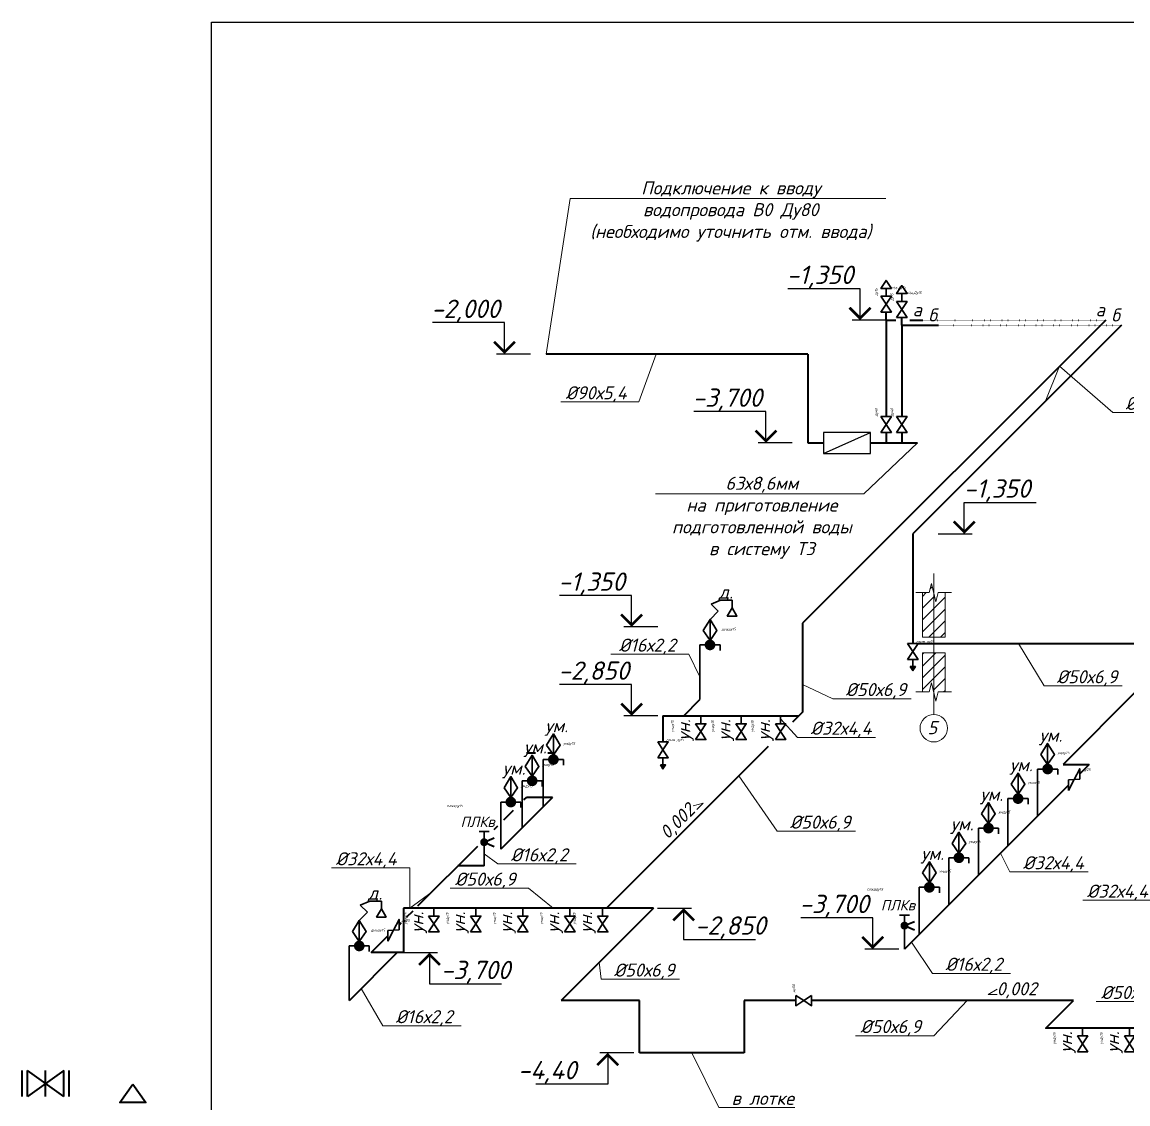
# Model space of a CAD drawing. Header units: millimetres. Extents: x -473555 to 660023, y 5037 to 453528.
# Drawn here: x 19526 to 40676, y 15620 to 36314 of the extents above; entities that cross this region are included whole.
import ezdxf
from ezdxf import colors
from ezdxf.entities.mleader import LeaderData, LeaderLine
from ezdxf.enums import TextEntityAlignment as Align
from ezdxf.math import Vec2, Vec3

# ---------------------------------------------------------------- set-up
doc = ezdxf.new("R2010")
doc.units = ezdxf.units.MM
doc.set_wipeout_variables(frame=1)
doc.linetypes.add('ACAD_ISO07W100', pattern=[3, 0, -3])
doc.layers.add('_ВК-К1', color=30, linetype='Continuous', lineweight=40)
doc.layers.add('ВК_B1', color=5, linetype='Continuous', lineweight=40)
doc.layers.add('_ВК-маска', color=255, linetype='Continuous', transparency=0.9)
doc.layers.add('_ВК-Спецификация', color=3, linetype='Continuous', lineweight=15, plot=False, transparency=0.5)
doc.layers.add('ВК_defpoints', color=7, linetype='Continuous', plot=False)
for name, color, linetype in [('ВК_text', 102, 'Continuous'), ('ВК_В1_текст', 5, 'Continuous'), ('ВК_сантехника', 140, 'Continuous')]:
    doc.layers.add(name, color=color, linetype=linetype)
doc.styles.add('ISOPEUR', font='isocpeui.ttf')

# ---------------------------------------------------------------- blocks, each defined once
blk = doc.blocks.new('_None')
blk = doc.blocks.new('кран')
blk.add_wipeout([(0, 0), (152, 100), (152, -100)]).dxf.layer = '_ВК-маска'
blk.add_wipeout([(0, 0), (152, 100), (152, -100)]).dxf.layer = '_ВК-маска'
blk.add_wipeout([(152, 100), (152, -100), (0, 0)]).dxf.layer = '_ВК-маска'
at = {"linetype": 'ByBlock', "lineweight": 30}
blk.add_lwpolyline([(152, 100), (0, 0), (152, -100), (152, 100)], dxfattribs=at)
at = {"layer": '_ВК-Спецификация', "style": 'ISOPEUR'}
blk.add_attdef('ДУ', text='', height=50, dxfattribs=at).set_placement((235, 165), align=Align.CENTER)
blk.add_wipeout([(0, 0), (-152, 100), (-152, -100)]).dxf.layer = '_ВК-маска'
at = {"linetype": 'ByBlock', "lineweight": 30}
blk.add_lwpolyline([(-152, 100), (0, 0), (-152, -100), (-152, 100)], dxfattribs=at)
blk = doc.blocks.new('*U112')
blk.add_wipeout([(0, 0), (151, 100), (151, -100)]).dxf.layer = '_ВК-маска'
blk.add_wipeout([(0, 0), (151, 100), (151, -100)]).dxf.layer = '_ВК-маска'
blk.add_wipeout([(151, 100), (151, -100), (0, 0)]).dxf.layer = '_ВК-маска'
at = {"linetype": 'ByBlock', "lineweight": 30}
blk.add_lwpolyline([(151, 100), (0, 0), (151, -100), (151, 100)], dxfattribs=at)
at = {"layer": '_ВК-Спецификация', "style": 'ISOPEUR'}
blk.add_attdef('ДУ', text='', height=50, dxfattribs=at).set_placement((235, 165), align=Align.CENTER)
blk.add_wipeout([(0, 0), (-152, 100), (-152, -100)]).dxf.layer = '_ВК-маска'
at = {"linetype": 'ByBlock', "lineweight": 30}
blk.add_lwpolyline([(-152, 100), (0, 0), (-152, -100), (-152, 100)], dxfattribs=at)
blk = doc.blocks.new('*U19')
at = {"lineweight": 15}
h = blk.add_hatch(dxfattribs=at)
h.set_pattern_fill('ANSI31', color=256, scale=50, style=0)
h.set_pattern_definition([(45, (1524.6, -16.17), (-112.253, 112.253), [])])
h.paths.add_polyline_path([(216, 974), (85, 974), (42, 799), (-46, 1149), (-90, 974), (-217, 974), (-217, 123), (216, 123)])
h = blk.add_hatch(dxfattribs=at)
h.set_pattern_fill('ANSI31', color=256, scale=50, style=0)
h.set_pattern_definition([(45, (1524.6, 0), (-112.253, 112.253), [])])
h.paths.add_polyline_path([(216, -176), (-217, -176), (-217, -925), (-90, -925), (-46, -750), (42, -1100), (85, -925), (216, -925)])
at = {"lineweight": 15, "ltscale": 100}
blk.add_line((0, 1340), (0, -1356), dxfattribs=at)
at = {"lineweight": 15}
blk.add_line((0, 158), (0, -158), dxfattribs=at)
at = {"linetype": 'ByBlock', "lineweight": 15}
for points in [[(339, 974), (85, 974), (42, 799), (-46, 1149), (-90, 974), (-343, 974)], [(339, -925), (85, -925), (42, -1100), (-46, -750), (-90, -925), (-343, -925)]]:
    blk.add_lwpolyline(points, dxfattribs=at)
at = {"lineweight": 15}
for points in [[(216, 974), (216, 123), (-217, 123), (-217, 974)], [(-217, -925), (-217, -176), (216, -176), (216, -925)]]:
    blk.add_lwpolyline(points, dxfattribs=at)
at = {"lineweight": 15, "ltscale": 100}
blk.add_circle((0, -1619), 263, dxfattribs=at)
at = {"lineweight": 15, "ltscale": 100, "style": 'ISOPEUR'}
blk.add_attdef('ОСЬ', (-118, -1734), '', height=250, dxfattribs=at)
blk = doc.blocks.new('*U24')
at = {"lineweight": 30}
for p, q in [((97, 653), (-97, 653)), ((0, 450), (0, 653)), ((0, 450), (0, 0))]:
    blk.add_line(p, q, dxfattribs=at)
for q in [(189, 532), (189, 368)]:
    blk.add_line((0, 450), q)
at = {"lineweight": 30, "const_width": 75}
blk.add_lwpolyline([(-27, 477, 1), (27, 423, 1)], format="xyb", close=True, dxfattribs=at)
at = {"style": 'ISOPEUR'}
blk.add_text('ПЛКв', height=200, dxfattribs=at).set_placement((-125, 840), align=Align.MIDDLE_CENTER)
at = {"layer": '_ВК-Спецификация', "style": 'ISOPEUR'}
blk.add_attdef('ДУ', text='', height=50, dxfattribs=at).set_placement((-563, 1121), align=Align.CENTER)
blk = doc.blocks.new('*U27')
at = {"color": 0, "linetype": 'ByBlock', "lineweight": 30}
for p, q in [((193, 1389), (193, 988)), ((0, 0), (0, 900)), ((385, 900), (0, 900)), ((385, 900), (385, 794))]:
    blk.add_line(p, q, dxfattribs=at)
blk.add_lwpolyline([(62, 1175), (193, 1389), (323, 1175), (193, 988)], close=True, dxfattribs=at)
at = {"color": 0, "linetype": 'ByBlock', "lineweight": 30, "const_width": 102}
blk.add_lwpolyline([(142, 900, 1), (244, 900, 1)], format="xyb", close=True, dxfattribs=at)
at = {"color": 0, "lineweight": -2, "style": 'ISOPEUR'}
blk.add_text('ум.', height=250, dxfattribs=at).set_placement((254, 1548), align=Align.MIDDLE_CENTER)
at = {"layer": '_ВК-Спецификация', "style": 'ISOPEUR'}
blk.add_attdef('ДУ', text='', height=50, dxfattribs=at).set_placement((495, 1185), align=Align.CENTER)
blk = doc.blocks.new('*U108')
at = {"layer": '_ВК-К1', "color": 0, "linetype": 'ByBlock', "lineweight": 30}
blk.add_line((0, 0), (0, 151), dxfattribs=at)
blk.add_lwpolyline([(100, 151), (0, 303), (-100, 151), (100, 151)], dxfattribs=at)
at = {"layer": '_ВК-Спецификация', "style": 'ISOPEUR'}
blk.add_text('возд.Ду15', height=50, dxfattribs=at).set_placement((219, 168), align=Align.MIDDLE_CENTER)
blk = doc.blocks.new('*U103')
blk.add_wipeout([(-107, -207), (-107, -7), (0, 0)]).dxf.layer = '_ВК-маска'
blk.add_wipeout([(107, 207), (107, 7), (0, 0)]).dxf.layer = '_ВК-маска'
at = {"linetype": 'ByBlock', "lineweight": 30}
for points in [[(-107, -207), (0, 0), (-107, -7), (-107, -207)], [(107, 7), (0, 0), (107, 207), (107, 7)]]:
    blk.add_lwpolyline(points, dxfattribs=at)
at = {"layer": '_ВК-Спецификация', "style": 'ISOPEUR'}
blk.add_attdef('ДУ', text='', height=50, dxfattribs=at).set_placement((235, 165), align=Align.CENTER)
blk = doc.blocks.new('*U113')
at = {"color": 0, "linetype": 'ByBlock', "lineweight": 30}
for p, q in [((212, 1682), (393, 1757)), ((393, 1757), (615, 1757)), ((615, 1757), (615, 1610)), ((193, 1389), (349, 1545)), ((349, 1545), (212, 1682)), ((193, 1389), (193, 988)), ((0, -146), (0, 900)), ((385, 900), (0, 900)), ((385, 900), (385, 794))]:
    blk.add_line(p, q, dxfattribs=at)
for points in [[(615, 1610), (524, 1452), (707, 1452)], [(62, 1175), (193, 1389), (323, 1175), (193, 988)]]:
    blk.add_lwpolyline(points, close=True, dxfattribs=at)
at = {"color": 0, "linetype": 'ByBlock', "lineweight": 30, "const_width": 102}
blk.add_lwpolyline([(142, 900, 1), (244, 900, 1)], format="xyb", close=True, dxfattribs=at)
at = {"color": 0, "lineweight": -2, "style": 'ISOPEUR'}
blk.add_text('д.', height=250, dxfattribs=at).set_placement((495, 1911), align=Align.MIDDLE_CENTER)
at = {"layer": '_ВК-Спецификация', "style": 'ISOPEUR'}
blk.add_attdef('ДУ', text='', height=50, dxfattribs=at).set_placement((549, 1178), align=Align.CENTER)
blk = doc.blocks.new('*U109')
blk.add_wipeout([(-107, -207), (-107, -7), (0, 0)]).dxf.layer = '_ВК-маска'
blk.add_wipeout([(107, 207), (107, 7), (0, 0)]).dxf.layer = '_ВК-маска'
at = {"linetype": 'ByBlock', "lineweight": 30}
for points in [[(-107, -207), (0, 0), (-107, -7), (-107, -207)], [(107, 7), (0, 0), (107, 207), (107, 7)]]:
    blk.add_lwpolyline(points, dxfattribs=at)
at = {"layer": '_ВК-Спецификация', "style": 'ISOPEUR'}
blk.add_attdef('ДУ', text='', height=50, dxfattribs=at).set_placement((235, 165), align=Align.CENTER)
blk = doc.blocks.new('*U115')
blk.add_wipeout([(0, 0), (100, -152), (-100, -152)]).dxf.layer = '_ВК-маска'
blk.add_wipeout([(0, 0), (100, -152), (-100, -152)]).dxf.layer = '_ВК-маска'
blk.add_wipeout([(100, -152), (-100, -152), (0, 0)]).dxf.layer = '_ВК-маска'
at = {"linetype": 'ByBlock', "lineweight": 30}
blk.add_lwpolyline([(100, -152), (0, 0), (-100, -152), (100, -152)], dxfattribs=at)
blk.add_wipeout([(0, 0), (100, 151), (-100, 151)]).dxf.layer = '_ВК-маска'
blk.add_lwpolyline([(100, 151), (0, 0), (-100, 151), (100, 151)], dxfattribs=at)
at = {"layer": '_ВК-Спецификация', "style": 'ISOPEUR'}
blk.add_attdef('ДУ', text='', height=50, dxfattribs=at).set_placement((235, 165), align=Align.CENTER)
blk = doc.blocks.new('*U116')
at = {"linetype": 'ByBlock', "lineweight": 30}
h = blk.add_hatch(color=256, dxfattribs=at)
h.dxf.hatch_style = 1
h.paths.add_polyline_path([(-50, -289), (0, -365), (50, -289)])
blk.add_lwpolyline([(-50, -289), (50, -289), (0, -365), (-50, -289)], dxfattribs=at)
blk.add_wipeout([(0, 0), (-100, 151), (100, 151)]).dxf.layer = '_ВК-маска'
blk.add_wipeout([(0, 0), (-100, 151), (100, 151)]).dxf.layer = '_ВК-маска'
blk.add_wipeout([(-100, 151), (100, 151), (0, 0)]).dxf.layer = '_ВК-маска'
blk.add_lwpolyline([(-100, 151), (0, 0), (100, 151), (-100, 151)], dxfattribs=at)
at = {"layer": '_ВК-Спецификация', "style": 'ISOPEUR'}
blk.add_attdef('ДУ', text='', height=50, dxfattribs=at).set_placement((235, 165), align=Align.CENTER)
blk.add_wipeout([(0, 0), (-100, -152), (100, -152)]).dxf.layer = '_ВК-маска'
at = {"linetype": 'ByBlock', "lineweight": 30}
blk.add_line((0, -152), (0, -346), dxfattribs=at)
blk.add_lwpolyline([(-100, -152), (0, 0), (100, -152), (-100, -152)], dxfattribs=at)
blk = doc.blocks.new('*U118')
at = {"lineweight": 15}
blk.add_lwpolyline([(-1.94, -0.53), (0, 0), (-1.24, -1.24)], dxfattribs=at)
at = {"lineweight": 15, "style": 'ISOPEUR'}
blk.add_attdef('УКЛОН', text='', height=2.5, rotation=45, dxfattribs=at).set_placement((-4.99, -3.47), align=Align.MIDDLE_CENTER)
blk = doc.blocks.new('*U42')
at = {"color": 0, "linetype": 'ByBlock', "lineweight": 30}
for p, q in [((-150, 250), (0, 250)), ((0, 250), (0, 0))]:
    blk.add_line(p, q, dxfattribs=at)
for points in [[(-453, 350), (-301, 250), (-453, 150), (-453, 350)], [(-150, 350), (-301, 250), (-150, 150), (-150, 350)]]:
    blk.add_lwpolyline(points, dxfattribs=at)
at = {"style": 'ISOPEUR'}
blk.add_text('ун.', height=250, dxfattribs=at).set_placement((-271, 576), align=Align.MIDDLE_CENTER)
at = {"layer": '_ВК-Спецификация', "style": 'ISOPEUR'}
blk.add_attdef('ДУ', text='', height=50, dxfattribs=at).set_placement((-196, 767), align=Align.CENTER)
blk = doc.blocks.new('*U123')
at = {"lineweight": 15}
blk.add_lwpolyline([(1.75, 1), (0, 0), (1.75, 0)], dxfattribs=at)
at = {"lineweight": 15, "style": 'ISOPEUR'}
blk.add_attdef('УКЛОН', text='', height=2.5, dxfattribs=at).set_placement((5.48, 1.08), align=Align.MIDDLE_CENTER)

msp = doc.modelspace()

# ---------------------------------------------------------------- linework, layer by layer
at = {"layer": 'ВК_B1'}
for p, q in [((36052.2, 30615), (36052.2, 28768)), ((36052.2, 30615), (36237.2, 30615)), ((36352.2, 30515), (36352.2, 28768)), ((36352.2, 30515), (37052.2, 30515)), ((36502.6, 30615), (36752.2, 30615)), ((40552.2, 30515), (36563.2, 26525.9)), ((34552.2, 29965), (29552.2, 29965)), ((34552.2, 29965), (34552.2, 28265)), ((36052.2, 28465), (36052.2, 28265)), ((36352.2, 28465), (36352.2, 28265)), ((34552.2, 28265), (34852.2, 28265)), ((35752.2, 28265), (36652.2, 28265)), ((36563.2, 26525.9), (36563.2, 24425.9)), ((34454, 24816.7), (34454, 23113.7)), ((36563.2, 24425.9), (46563.2, 24425.9)), ((32180.2, 23043), (32490.4, 23353.1)), ((34454, 23113.7), (34261.9, 22921.6)), ((31783.3, 23043), (34383.3, 23043)), ((33796.7, 22456.4), (30704.3, 19364)), ((29171.1, 22333.9), (29346.5, 22333.9)), ((29581.9, 22333.9), (29671.1, 22333.9)), ((39935.7, 22113.3), (39754.4, 21932)), ((39540.2, 21717.7), (36402.6, 18580.2)), ((29671.1, 21483.9), (28681.2, 20493.9)), ((29125.2, 21437.9), (29171.1, 21483.9)), ((29671.1, 21483.9), (29171.1, 21483.9)), ((28740.1, 21052.8), (28924.7, 21237.5)), ((28556.6, 20869.4), (28623.7, 20936.5)), ((27096.4, 19409.1), (28239.4, 20552.2)), ((28363, 20175.7), (27863, 20175.7)), ((31601.3, 19364), (26819.1, 19364)), ((26877.2, 19190), (27003.7, 19316.5)), ((31601.3, 19364), (29833.5, 17596.3)), ((26735.5, 19048.2), (26776.8, 19089.5)), ((26201.3, 18514), (26521.2, 18834)), ((26701.3, 18514), (25782, 17594.8)), ((26819.1, 18514), (26201.3, 18514)), ((31333.5, 17596.3), (29833.5, 17596.3)), ((31333.5, 16596.3), (31333.5, 17596.3)), ((33333.5, 17596.3), (33333.5, 16596.3)), ((39633.5, 17596.3), (34626.2, 17596.3)), ((33333.5, 16596.3), (31333.5, 16596.3))]:
    msp.add_line(p, q, dxfattribs=at)
at = {"layer": 'ВК_B1', "linetype": 'ACAD_ISO07W100'}
for p, q in [((36752.2, 30615), (40252.2, 30615)), ((37052.2, 30515), (40552.2, 30515))]:
    msp.add_line(p, q, dxfattribs=at)
at = {"layer": 'ВК_B1', "ltscale": 10}
for p, q in [((19526.2, 15759.8), (19526.2, 16259.8)), ((19626.2, 15759.8), (19626.2, 16259.8)), ((20326.2, 16259.8), (19626.2, 15759.8)), ((20326.2, 15759.8), (19626.2, 16259.8)), ((19976.2, 15759.8), (19976.2, 16259.8)), ((20326.2, 15759.8), (20326.2, 16259.8)), ((20426.2, 15759.8), (20426.2, 16259.8))]:
    msp.add_line(p, q, dxfattribs=at)
at = {"layer": 'ВК_B1'}
msp.add_lwpolyline([(43171.1, 17072), (39109.2, 17072), (39633.5, 17596.3)], dxfattribs=at)
at = {"layer": 'ВК_B1', "ltscale": 100}
msp.add_lwpolyline([(21644.7, 15996.7), (21894.7, 15646.7), (21394.7, 15646.7), (21644.7, 15996.7)], dxfattribs=at)
at = {"layer": 'ВК_В1_текст', "linetype": 'Continuous'}
for p, q in [((35552.2, 31215), (34174.7, 31215)), ((35552.2, 30615), (35552.2, 31215)), ((28752.2, 30565), (27374.7, 30565)), ((28752.2, 29965), (28752.2, 30565)), ((36052.2, 30615), (35402.2, 30615)), ((29252.2, 29965), (28602.2, 29965)), ((33752.2, 28865), (32374.7, 28865)), ((33752.2, 28265), (33752.2, 28865)), ((34252.2, 28265), (33602.2, 28265)), ((37546.4, 26525.9), (37546.4, 27125.9)), ((37546.4, 27125.9), (38923.9, 27125.9)), ((37046.4, 26525.9), (37696.4, 26525.9)), ((31183.3, 25346), (29805.8, 25346)), ((31183.3, 24746), (31183.3, 25346)), ((31683.3, 24746), (31033.3, 24746)), ((31183.3, 23643), (29805.8, 23643)), ((31183.3, 23043), (31183.3, 23643)), ((31683.3, 23043), (31033.3, 23043)), ((31678.6, 19364), (32328.6, 19364)), ((32178.6, 19364), (32178.6, 18764)), ((35796.2, 19180.2), (34418.7, 19180.2)), ((35796.2, 18580.2), (35796.2, 19180.2)), ((32178.6, 18764), (33556.1, 18764)), ((26819.1, 18514), (27469.1, 18514)), ((27319.1, 18514), (27319.1, 17914)), ((36296.2, 18580.2), (35646.2, 18580.2)), ((27319.1, 17914), (28696.6, 17914)), ((31227.3, 16596.3), (30577.3, 16596.3)), ((30727.3, 16596.3), (30727.3, 15996.3)), ((30727.3, 15996.3), (29349.8, 15996.3))]:
    msp.add_line(p, q, dxfattribs=at)
for points in [[(35752.2, 30850.4, 50, 50, 0), (35552.2, 30650.4, 50, 50, 0), (35352.2, 30850.4, 50, 50, 0)], [(28952.2, 30200.4, 50, 50, 0), (28752.2, 30000.4, 50, 50, 0), (28552.2, 30200.4, 50, 50, 0)], [(33952.2, 28500.4, 50, 50, 0), (33752.2, 28300.4, 50, 50, 0), (33552.2, 28500.4, 50, 50, 0)], [(37346.4, 26761.3, 50, 50, 0), (37546.4, 26561.3, 50, 50, 0), (37746.4, 26761.3, 50, 50, 0)], [(31383.3, 24981.4, 50, 50, 0), (31183.3, 24781.4, 50, 50, 0), (30983.3, 24981.4, 50, 50, 0)], [(31383.3, 23278.3, 50, 50, 0), (31183.3, 23078.3, 50, 50, 0), (30983.3, 23278.3, 50, 50, 0)], [(31978.6, 19128.7, 50, 50, 0), (32178.6, 19328.7, 50, 50, 0), (32378.6, 19128.7, 50, 50, 0)], [(35996.2, 18815.6, 50, 50, 0), (35796.2, 18615.6, 50, 50, 0), (35596.2, 18815.6, 50, 50, 0)], [(27119.1, 18278.7, 50, 50, 0), (27319.1, 18478.7, 50, 50, 0), (27519.1, 18278.7, 50, 50, 0)], [(30927.3, 16360.9, 50, 50, 0), (30727.3, 16560.9, 50, 50, 0), (30527.3, 16360.9, 50, 50, 0)]]:
    msp.add_lwpolyline(points, format="xyseb", dxfattribs=at)
at = {"layer": 'ВК_сантехника'}
msp.add_line((34852.2, 28065), (35752.2, 28465), dxfattribs=at)
msp.add_lwpolyline([(34852.2, 28465), (34852.2, 28065), (35752.2, 28065), (35752.2, 28465)], close=True, dxfattribs=at)

# ---------------------------------------------------------------- block references
msp.add_blockref('*U19', (36963.2, 24425.9)).add_auto_attribs({'ОСЬ': '5'})
at = {"layer": 'ВК_B1'}
for p in [(36052.2, 31069.5), (36352.2, 30969.5)]:
    msp.add_blockref('*U108', p, dxfattribs=at)
for name, p, values in [('*U113', (32490.4, 23499.6), {'ДУ': 'душду15'}), ('*U27', (29494.4, 21307.1), {'ДУ': 'умду15'}), ('*U27', (38948.2, 21125.8), {'ДУ': 'умду15'}), ('*U27', (29087.8, 20900.5), {'ДУ': 'умду15'}), ('*U27', (28681.2, 20493.9), {'ДУ': 'умду15'}), ('*U27', (38382.5, 20560.1), {'ДУ': 'умду15'}), ('*U27', (37816.8, 19994.4), {'ДУ': 'умду15'}), ('*U24', (28363, 20175.7), {'ДУ': 'плквду15'}), ('*U27', (37251.2, 19428.8), {'ДУ': 'умду15'}), ('*U27', (36685.5, 18863.1), {'ДУ': 'умду15'}), ('*U24', (36402.6, 18580.2), {'ДУ': 'плквду15'})]:
    msp.add_blockref(name, p, dxfattribs=at).add_auto_attribs(values)
at = {"layer": 'ВК_B1', "rotation": 90}
for p in [(33526.1, 23043), (34283.3, 23043), (28451.3, 19364), (29351.3, 19364), (30251.3, 19364), (30880.2, 19364), (40059.2, 17072), (40959.2, 17072)]:
    msp.add_blockref('*U42', p, dxfattribs=at).add_auto_attribs({'ДУ': 'унду15'})
at = {"layer": 'ВК_text', "xscale": 100, "yscale": 100, "zscale": 100}
for name, p in [('*U118', (32555.2, 21374.6)), ('*U123', (38003.2, 17714.4))]:
    msp.add_blockref(name, p, dxfattribs=at).add_auto_attribs({'УКЛОН': '0,002'})

# ---------------------------------------------------------------- texts
at = {"layer": 'ВК_text', "linetype": 'Continuous', "style": 'ISOPEUR'}
for s, p in [('а', (36559.2, 30686.6)), ('б', (36859.2, 30586.6)), ('а', (40059.2, 30686.6)), ('б', (40359.2, 30586.6))]:
    msp.add_text(s, height=250, dxfattribs=at).set_placement(p)
at = {"layer": 'ВК_В1_текст', "linetype": 'Continuous', "style": 'ISOPEUR'}
for s, p in [('-1,350', (34149.7, 31305)), ('-2,000', (27349.7, 30655)), ('-3,700', (32349.7, 28955)), ('-1,350', (37537, 27215.9)), ('-1,350', (29780.8, 25436)), ('-2,850', (29780.8, 23733)), ('-3,700', (34393.7, 19270.2)), ('-2,850', (32395.5, 18857.3)), ('-3,700', (27536, 18007.3)), ('-4,40', (29007.2, 16090.9))]:
    msp.add_text(s, height=350, dxfattribs=at).set_placement(p)

# ---------------------------------------------------------------- leaders
at = {"layer": 'ВК_text', "linetype": 'Continuous'}
ml = msp.add_multileader_mtext('Standard', dxfattribs=at)
ml.set_content('в лотке', color=256, style='ISOPEUR')
ml.set_leader_properties(lineweight=15)
ml.set_arrow_properties(name='NONE')
ml.build(insert=Vec2(0, 0))
ml.multileader.update_dxf_attribs({"text_left_attachment_type": 6, "text_right_attachment_type": 6, "dogleg_length": 0.1, "arrow_head_size": 400, "scale": 100})
ctx = ml.context
ctx.base_point, ctx.scale, ctx.char_height, ctx.arrow_head_size, ctx.landing_gap_size, ctx.plane_origin = Vec3(32863, 15551.9), 100, 250, 400, 200, Vec3(26330.1, 11533.4)
ctx.left_attachment, ctx.right_attachment, ctx.text_align_type = 6, 6, 1
notes = []
notes.append((ctx, [(1, (1, 1, 0), (32853, 15551.9), (1, 0), 10, [(0, [(32333.5, 16596.3)], 0, [])])]))
ctx.mtext.insert, ctx.mtext.alignment, ctx.mtext.flow_direction = Vec3(33692.5, 15851.9), 2, 5
at = {"layer": 'ВК_В1_текст', "color": 1, "linetype": 'Continuous'}
ml = msp.add_multileader_mtext('Standard', dxfattribs=at)
ml.set_content('Подключение к вводу\\Pводопровода В0 Ду80\\P(необходимо уточнить отм. ввода)', color=1, style='ISOPEUR')
ml.set_leader_properties(lineweight=15)
ml.set_arrow_properties(name='NONE')
ml.build(insert=Vec2(0, 0))
ml.multileader.update_dxf_attribs({"text_left_attachment_type": 6, "text_right_attachment_type": 6, "dogleg_length": 0.1, "arrow_head_size": 400, "scale": 100})
ctx = ml.context
ctx.base_point, ctx.scale, ctx.char_height, ctx.arrow_head_size, ctx.landing_gap_size, ctx.plane_origin = Vec3(30015.4, 32942.7), 100, 250, 400, 200, Vec3(23371.6, 23422.9)
ctx.left_attachment, ctx.right_attachment, ctx.text_align_type = 6, 6, 1
notes.append((ctx, [(1, (1, 1, 0), (30005.4, 32942.7), (1, 0), 10, [(0, [(29552.2, 29965)], 0, [])])]))
ctx.mtext.insert, ctx.mtext.alignment, ctx.mtext.flow_direction = Vec3(33080.6, 33267.7), 2, 5
at = {"layer": 'ВК_В1_текст', "linetype": 'Continuous'}
ml = msp.add_multileader_mtext('Standard', dxfattribs=at)
ml.set_content('%%C90х5,4', color=256, style='ISOPEUR')
ml.set_leader_properties(lineweight=15)
ml.set_arrow_properties(name='NONE')
ml.build(insert=Vec2(0, 0))
ml.multileader.update_dxf_attribs({"text_left_attachment_type": 6, "text_right_attachment_type": 6, "dogleg_length": 0.1, "arrow_head_size": 400, "scale": 100})
ctx = ml.context
ctx.base_point, ctx.scale, ctx.char_height, ctx.arrow_head_size, ctx.landing_gap_size, ctx.plane_origin = Vec3(29697.5, 29047.8), 100, 250, 400, 200, Vec3(22572.7, 19957.9)
ctx.left_attachment, ctx.right_attachment, ctx.text_align_type = 6, 6, 1
notes.append((ctx, [(0, (1, 1, 0), (31325.1, 29047.8), (-1, 0), 10, [(0, [(31653.9, 29965)], 0, [])])]))
ctx.mtext.insert, ctx.mtext.alignment, ctx.mtext.flow_direction = Vec3(30506.3, 29347.8), 2, 5
ml = msp.add_multileader_mtext('Standard', dxfattribs=at)
ml.set_content('%%C50х6,9', color=256, style='ISOPEUR')
ml.set_leader_properties(lineweight=15)
ml.set_arrow_properties(name='NONE')
ml.build(insert=Vec2(0, 0))
ml.multileader.update_dxf_attribs({"text_left_attachment_type": 6, "text_right_attachment_type": 6, "dogleg_length": 0.1, "arrow_head_size": 400, "scale": 100})
ctx = ml.context
ctx.base_point, ctx.scale, ctx.char_height, ctx.arrow_head_size, ctx.landing_gap_size, ctx.plane_origin = Vec3(40396.3, 28846.2), 100, 250, 400, 200, Vec3(33280.8, 19756.4)
ctx.left_attachment, ctx.right_attachment, ctx.text_align_type = 6, 6, 1
notes.append((ctx, [(1, (1, 1, 0), (40386.3, 28846.2), (1, 0), 10, [(1, [(39090.7, 29053.4), (39366.7, 29729.5)], 0, [])])]))
ctx.mtext.insert, ctx.mtext.alignment, ctx.mtext.flow_direction = Vec3(41209.7, 29146.2), 2, 5
at = {"layer": 'ВК_В1_текст', "color": 1, "linetype": 'Continuous'}
ml = msp.add_multileader_mtext('Standard', dxfattribs=at)
ml.set_content('63х8,6мм\\Pна приготовление\\Pподготовленной воды\\Pв систему Т3', color=1, style='ISOPEUR')
ml.set_leader_properties(lineweight=15)
ml.set_arrow_properties(name='NONE')
ml.build(insert=Vec2(0, 0))
ml.multileader.update_dxf_attribs({"text_left_attachment_type": 6, "text_right_attachment_type": 6, "dogleg_length": 0.1, "arrow_head_size": 400, "scale": 100})
ctx = ml.context
ctx.base_point, ctx.scale, ctx.char_height, ctx.arrow_head_size, ctx.landing_gap_size, ctx.plane_origin = Vec3(31733.8, 27292.3), 100, 250, 400, 200, Vec3(23703.9, 18650.6)
ctx.left_attachment, ctx.right_attachment, ctx.text_align_type = 6, 6, 1
notes.append((ctx, [(0, (1, 1, 0), (35626.2, 27292.3), (-1, 0), 10, [(0, [(36652.2, 28265)], 0, [])])]))
ctx.mtext.insert, ctx.mtext.alignment, ctx.mtext.flow_direction = Vec3(33675, 27617.3), 2, 5
at = {"layer": 'ВК_В1_текст', "linetype": 'Continuous'}
ml = msp.add_multileader_mtext('Standard', dxfattribs=at)
ml.set_content('%%C16х2,2', color=256, style='ISOPEUR')
ml.set_leader_properties(lineweight=15)
ml.set_arrow_properties(name='NONE')
ml.build(insert=Vec2(0, 0))
ml.multileader.update_dxf_attribs({"text_left_attachment_type": 6, "text_right_attachment_type": 6, "dogleg_length": 0.1, "arrow_head_size": 400, "scale": 100})
ctx = ml.context
ctx.base_point, ctx.scale, ctx.char_height, ctx.arrow_head_size, ctx.landing_gap_size, ctx.plane_origin = Vec3(30701.7, 24220.7), 100, 250, 400, 200, Vec3(23585.7, 14900.6)
ctx.left_attachment, ctx.right_attachment, ctx.text_align_type = 6, 6, 1
notes.append((ctx, [(0, (1, 1, 0), (32281.2, 24220.7), (-1, 0), 10, [(0, [(32490.4, 23789.3)], 0, [])])]))
ctx.mtext.insert, ctx.mtext.alignment, ctx.mtext.flow_direction = Vec3(31486.4, 24520.7), 2, 5
ml = msp.add_multileader_mtext('Standard', dxfattribs=at)
ml.set_content('%%C50х6,9', color=256, style='ISOPEUR')
ml.set_leader_properties(lineweight=15)
ml.set_arrow_properties(name='NONE')
ml.build(insert=Vec2(0, 0))
ml.multileader.update_dxf_attribs({"text_left_attachment_type": 6, "text_right_attachment_type": 6, "dogleg_length": 0.1, "arrow_head_size": 400, "scale": 100})
ctx = ml.context
ctx.base_point, ctx.scale, ctx.char_height, ctx.arrow_head_size, ctx.landing_gap_size, ctx.plane_origin = Vec3(39082, 23615.7), 100, 250, 400, 200, Vec3(31966.6, 14525.9)
ctx.left_attachment, ctx.right_attachment, ctx.text_align_type = 6, 6, 1
notes.append((ctx, [(1, (1, 1, 0), (39072, 23615.7), (1, 0), 10, [(0, [(38585.8, 24425.9)], 0, [])])]))
ctx.mtext.insert, ctx.mtext.alignment, ctx.mtext.flow_direction = Vec3(39895.5, 23915.7), 2, 5
ml = msp.add_multileader_mtext('Standard', dxfattribs=at)
ml.set_content('%%C50х6,9', color=256, style='ISOPEUR')
ml.set_leader_properties(lineweight=15)
ml.set_arrow_properties(name='NONE')
ml.build(insert=Vec2(0, 0))
ml.multileader.update_dxf_attribs({"text_left_attachment_type": 6, "text_right_attachment_type": 6, "dogleg_length": 0.1, "arrow_head_size": 400, "scale": 100})
ctx = ml.context
ctx.base_point, ctx.scale, ctx.char_height, ctx.arrow_head_size, ctx.landing_gap_size, ctx.plane_origin = Vec3(35044.3, 23370.9), 100, 250, 400, 200, Vec3(26051.9, 12379.5)
ctx.left_attachment, ctx.right_attachment, ctx.text_align_type = 6, 6, 1
notes.append((ctx, [(1, (1, 1, 0), (35034.3, 23370.9), (1, 0), 10, [(0, [(34454, 23644.9)], 0, [])])]))
ctx.mtext.insert, ctx.mtext.alignment, ctx.mtext.flow_direction = Vec3(35857.8, 23670.9), 2, 5
ml = msp.add_multileader_mtext('Standard', dxfattribs=at)
ml.set_content('%%C32х4,4', color=256, style='ISOPEUR')
ml.set_leader_properties(lineweight=15)
ml.set_arrow_properties(name='NONE')
ml.build(insert=Vec2(0, 0))
ml.multileader.update_dxf_attribs({"text_left_attachment_type": 6, "text_right_attachment_type": 6, "dogleg_length": 0.1, "arrow_head_size": 400, "scale": 100})
ctx = ml.context
ctx.base_point, ctx.scale, ctx.char_height, ctx.arrow_head_size, ctx.landing_gap_size, ctx.plane_origin = Vec3(34363.6, 22632), 100, 250, 400, 200, Vec3(26547.4, 15583)
ctx.left_attachment, ctx.right_attachment, ctx.text_align_type = 6, 6, 1
notes.append((ctx, [(1, (1, 1, 0), (34353.6, 22632), (1, 0), 10, [(0, [(34033.3, 22988.6)], 0, [])])]))
ctx.mtext.insert, ctx.mtext.alignment, ctx.mtext.flow_direction = Vec3(35189.7, 22932), 2, 5
ml = msp.add_multileader_mtext('Standard', dxfattribs=at)
ml.set_content('%%C50х6,9', color=256, style='ISOPEUR')
ml.set_leader_properties(lineweight=15)
ml.set_arrow_properties(name='NONE')
ml.build(insert=Vec2(0, 0))
ml.multileader.update_dxf_attribs({"text_left_attachment_type": 6, "text_right_attachment_type": 6, "dogleg_length": 0.1, "arrow_head_size": 400, "scale": 100})
ctx = ml.context
ctx.base_point, ctx.scale, ctx.char_height, ctx.arrow_head_size, ctx.landing_gap_size, ctx.plane_origin = Vec3(33979, 20835.3), 100, 250, 400, 200, Vec3(26863.5, 11745.5)
ctx.left_attachment, ctx.right_attachment, ctx.text_align_type = 6, 6, 1
notes.append((ctx, [(1, (1, 1, 0), (33969, 20835.3), (1, 0), 10, [(0, [(33234.3, 21894)], 0, [])])]))
ctx.mtext.insert, ctx.mtext.alignment, ctx.mtext.flow_direction = Vec3(34792.4, 21135.3), 2, 5
ml = msp.add_multileader_mtext('Standard', dxfattribs=at)
ml.set_content('%%C32х4,4', color=256, style='ISOPEUR')
ml.set_leader_properties(lineweight=15)
ml.set_arrow_properties(name='NONE')
ml.build(insert=Vec2(0, 0))
ml.multileader.update_dxf_attribs({"text_left_attachment_type": 6, "text_right_attachment_type": 6, "dogleg_length": 0.1, "arrow_head_size": 400, "scale": 100})
ctx = ml.context
ctx.base_point, ctx.scale, ctx.char_height, ctx.arrow_head_size, ctx.landing_gap_size, ctx.plane_origin = Vec3(25281.1, 20133.8), 100, 250, 400, 200, Vec3(17912.5, 11684.6)
ctx.left_attachment, ctx.right_attachment, ctx.text_align_type = 6, 6, 1
notes.append((ctx, [(0, (1, 1, 0), (26943.4, 20133.8), (-1, 0), 10, [(1, [(27367.2, 19680), (26943.4, 19364)], 0, [])])]))
ctx.mtext.insert, ctx.mtext.alignment, ctx.mtext.flow_direction = Vec3(26107.3, 20433.8), 2, 5
ml = msp.add_multileader_mtext('Standard', dxfattribs=at)
ml.set_content('%%C16х2,2', color=256, style='ISOPEUR')
ml.set_leader_properties(lineweight=15)
ml.set_arrow_properties(name='NONE')
ml.build(insert=Vec2(0, 0))
ml.multileader.update_dxf_attribs({"text_left_attachment_type": 6, "text_right_attachment_type": 6, "dogleg_length": 0.1, "arrow_head_size": 400, "scale": 100})
ctx = ml.context
ctx.base_point, ctx.scale, ctx.char_height, ctx.arrow_head_size, ctx.landing_gap_size, ctx.plane_origin = Vec3(28632.9, 20210), 100, 250, 400, 200, Vec3(19375.2, 10254.5)
ctx.left_attachment, ctx.right_attachment, ctx.text_align_type = 6, 6, 1
notes.append((ctx, [(1, (1, 1, 0), (28622.9, 20210), (1, 0), 10, [(0, [(28363, 20400.7)], 0, [])])]))
ctx.mtext.insert, ctx.mtext.alignment, ctx.mtext.flow_direction = Vec3(29417.6, 20510), 2, 5
ml = msp.add_multileader_mtext('Standard', dxfattribs=at)
ml.set_content('%%C32х4,4', color=256, style='ISOPEUR')
ml.set_leader_properties(lineweight=15)
ml.set_arrow_properties(name='NONE')
ml.build(insert=Vec2(0, 0))
ml.multileader.update_dxf_attribs({"text_left_attachment_type": 6, "text_right_attachment_type": 6, "dogleg_length": 0.1, "arrow_head_size": 400, "scale": 100})
ctx = ml.context
ctx.base_point, ctx.scale, ctx.char_height, ctx.arrow_head_size, ctx.landing_gap_size, ctx.plane_origin = Vec3(38426.3, 20058.2), 100, 250, 400, 200, Vec3(29502.8, 7835.5)
ctx.left_attachment, ctx.right_attachment, ctx.text_align_type = 6, 6, 1
notes.append((ctx, [(1, (1, 1, 0), (38416.3, 20058.2), (1, 0), 10, [(0, [(38239, 20417.2)], 0, [])])]))
ctx.mtext.insert, ctx.mtext.alignment, ctx.mtext.flow_direction = Vec3(39252.4, 20358.2), 2, 5
ml = msp.add_multileader_mtext('Standard', dxfattribs=at)
ml.set_content('%%C50х6,9', color=256, style='ISOPEUR')
ml.set_leader_properties(lineweight=15)
ml.set_arrow_properties(name='NONE')
ml.build(insert=Vec2(0, 0))
ml.multileader.update_dxf_attribs({"text_left_attachment_type": 6, "text_right_attachment_type": 6, "dogleg_length": 0.1, "arrow_head_size": 400, "scale": 100})
ctx = ml.context
ctx.base_point, ctx.scale, ctx.char_height, ctx.arrow_head_size, ctx.landing_gap_size, ctx.plane_origin = Vec3(27573, 19745), 100, 250, 400, 200, Vec3(20179, 10249.7)
ctx.left_attachment, ctx.right_attachment, ctx.text_align_type = 6, 6, 1
notes.append((ctx, [(0, (1, 1, 0), (29209.9, 19745), (-1, 0), 10, [(0, [(29686.4, 19364)], 0, [])])]))
ctx.mtext.insert, ctx.mtext.alignment, ctx.mtext.flow_direction = Vec3(28386.5, 20045), 2, 5
ml = msp.add_multileader_mtext('Standard', dxfattribs=at)
ml.set_content('%%C32х4,4', color=256, style='ISOPEUR')
ml.set_leader_properties(lineweight=15)
ml.set_arrow_properties(name='NONE')
ml.build(insert=Vec2(0, 0))
ml.multileader.update_dxf_attribs({"text_left_attachment_type": 6, "text_right_attachment_type": 6, "dogleg_length": 0.1, "arrow_head_size": 400, "scale": 100})
ctx = ml.context
ctx.base_point, ctx.scale, ctx.char_height, ctx.arrow_head_size, ctx.landing_gap_size, ctx.plane_origin = Vec3(39649.9, 19514.7), 100, 250, 400, 200, Vec3(31848.8, 11284.8)
ctx.left_attachment, ctx.right_attachment, ctx.text_align_type = 6, 6, 1
notes.append((ctx, [(0, (1, 1, 0), (41312.2, 19514.7), (-1, 0), 10, [(0, [(41477.9, 19380.5)], 0, [])])]))
ctx.mtext.insert, ctx.mtext.alignment, ctx.mtext.flow_direction = Vec3(40476.1, 19814.7), 2, 5
ml = msp.add_multileader_mtext('Standard', dxfattribs=at)
ml.set_content('%%C16х2,2', color=256, style='ISOPEUR')
ml.set_leader_properties(lineweight=15)
ml.set_arrow_properties(name='NONE')
ml.build(insert=Vec2(0, 0))
ml.multileader.update_dxf_attribs({"text_left_attachment_type": 6, "text_right_attachment_type": 6, "dogleg_length": 0.1, "arrow_head_size": 400, "scale": 100})
ctx = ml.context
ctx.base_point, ctx.scale, ctx.char_height, ctx.arrow_head_size, ctx.landing_gap_size, ctx.plane_origin = Vec3(36945.8, 18116.1), 100, 250, 400, 200, Vec3(27250, 6514)
ctx.left_attachment, ctx.right_attachment, ctx.text_align_type = 6, 6, 1
notes.append((ctx, [(1, (1, 1, 0), (36935.8, 18116.1), (1, 0), 10, [(0, [(36534, 18711.6)], 0, [])])]))
ctx.mtext.insert, ctx.mtext.alignment, ctx.mtext.flow_direction = Vec3(37730.6, 18416.1), 2, 5
ml = msp.add_multileader_mtext('Standard', dxfattribs=at)
ml.set_content('%%C50х6,9', color=256, style='ISOPEUR')
ml.set_leader_properties(lineweight=15)
ml.set_arrow_properties(name='NONE')
ml.build(insert=Vec2(0, 0))
ml.multileader.update_dxf_attribs({"text_left_attachment_type": 6, "text_right_attachment_type": 6, "dogleg_length": 0.1, "arrow_head_size": 400, "scale": 100})
ctx = ml.context
ctx.base_point, ctx.scale, ctx.char_height, ctx.arrow_head_size, ctx.landing_gap_size, ctx.plane_origin = Vec3(30612.5, 18005.3), 100, 250, 400, 200, Vec3(21040.8, 8872.9)
ctx.left_attachment, ctx.right_attachment, ctx.text_align_type = 6, 6, 1
notes.append((ctx, [(1, (1, 1, 0), (30602.5, 18005.3), (1, 0), 10, [(0, [(30565.4, 18328.2)], 0, [])])]))
ctx.mtext.insert, ctx.mtext.alignment, ctx.mtext.flow_direction = Vec3(31425.9, 18305.3), 2, 5
ml = msp.add_multileader_mtext('Standard', dxfattribs=at)
ml.set_content('%%C16х2,2', color=256, style='ISOPEUR')
ml.set_leader_properties(lineweight=15)
ml.set_arrow_properties(name='NONE')
ml.build(insert=Vec2(0, 0))
ml.multileader.update_dxf_attribs({"text_left_attachment_type": 6, "text_right_attachment_type": 6, "dogleg_length": 0.1, "arrow_head_size": 400, "scale": 100})
ctx = ml.context
ctx.base_point, ctx.scale, ctx.char_height, ctx.arrow_head_size, ctx.landing_gap_size, ctx.plane_origin = Vec3(26433, 17113.4), 100, 250, 400, 200, Vec3(17025.3, 7679.6)
ctx.left_attachment, ctx.right_attachment, ctx.text_align_type = 6, 6, 1
notes.append((ctx, [(1, (1, 1, 0), (26423, 17113.4), (1, 0), 10, [(0, [(26013.1, 17825.8)], 0, [])])]))
ctx.mtext.insert, ctx.mtext.alignment, ctx.mtext.flow_direction = Vec3(27217.7, 17413.4), 2, 5
ml = msp.add_multileader_mtext('Standard', dxfattribs=at)
ml.set_content('%%C50х6,9', color=256, style='ISOPEUR')
ml.set_leader_properties(lineweight=15)
ml.set_arrow_properties(name='NONE')
ml.build(insert=Vec2(0, 0))
ml.multileader.update_dxf_attribs({"text_left_attachment_type": 6, "text_right_attachment_type": 6, "dogleg_length": 0.1, "arrow_head_size": 400, "scale": 100})
ctx = ml.context
ctx.base_point, ctx.scale, ctx.char_height, ctx.arrow_head_size, ctx.landing_gap_size, ctx.plane_origin = Vec3(39928.9, 17576.4), 100, 250, 400, 200, Vec3(32813.4, 7185.1)
ctx.left_attachment, ctx.right_attachment, ctx.text_align_type = 6, 6, 1
notes.append((ctx, [(0, (1, 1, 0), (41565.8, 17576.4), (-1, 0), 10, [(0, [(42110.1, 17072)], 0, [])])]))
ctx.mtext.insert, ctx.mtext.alignment, ctx.mtext.flow_direction = Vec3(40742.3, 17876.4), 2, 5
ml = msp.add_multileader_mtext('Standard', dxfattribs=at)
ml.set_content('%%C50х6,9', color=256, style='ISOPEUR')
ml.set_leader_properties(lineweight=15)
ml.set_arrow_properties(name='NONE')
ml.build(insert=Vec2(0, 0))
ml.multileader.update_dxf_attribs({"text_left_attachment_type": 6, "text_right_attachment_type": 6, "dogleg_length": 0.1, "arrow_head_size": 400, "scale": 100})
ctx = ml.context
ctx.base_point, ctx.scale, ctx.char_height, ctx.arrow_head_size, ctx.landing_gap_size, ctx.plane_origin = Vec3(35327, 16925.2), 100, 250, 400, 200, Vec3(28211.6, 7835.3)
ctx.left_attachment, ctx.right_attachment, ctx.text_align_type = 6, 6, 1
notes.append((ctx, [(0, (1, 1, 0), (36963.9, 16925.2), (-1, 0), 10, [(0, [(37601.2, 17596.3)], 0, [])])]))
ctx.mtext.insert, ctx.mtext.alignment, ctx.mtext.flow_direction = Vec3(36140.5, 17225.2), 2, 5
for ctx, leaders in notes:
    for number, flags, end, landing, length, lines in leaders:
        leader = LeaderData()
        leader.index, (leader.has_last_leader_line, leader.has_dogleg_vector, leader.attachment_direction) = number, flags
        leader.last_leader_point, leader.dogleg_vector, leader.dogleg_length = Vec3(end), Vec3(landing), length
        for number, points, colour, breaks in lines:
            line = LeaderLine()
            line.index, line.vertices, line.color, line.breaks = number, Vec3.list(points), colors.encode_raw_color(colour), breaks
            leader.lines.append(line)
        ctx.leaders.append(leader)

# ---------------------------------------------------------------- next in the draw order: block references
at = {"rotation": 90}
msp.add_blockref('кран', (36052.2, 28616.5), dxfattribs=at).add_auto_attribs({'ДУ': 'ду40'})

# ---------------------------------------------------------------- next in the draw order: block references
msp.add_blockref('*U112', (36352.2, 28616.5), dxfattribs=at).add_auto_attribs({'ДУ': 'ду40'})

# ---------------------------------------------------------------- next in the draw order: linework, layer by layer
at = {"layer": 'ВК_B1'}
msp.add_line((40252.2, 30615), (34454, 24816.7), dxfattribs=at)
at = {"layer": 'ВК_defpoints', "color": 5}
msp.add_lwpolyline([(23147.6, 36314.1), (74220.8, 36314.1), (74220.8, 14137.5), (23147.6, 14137.5)], close=True, dxfattribs=at)

# ---------------------------------------------------------------- next in the draw order: block references
at = {"layer": 'ВК_B1', "rotation": 90}
for name, p, values in [('*U112', (36052.2, 30918), {'ДУ': 'ду15'}), ('*U115', (34474.7, 17596.3), {'ДУ': 'ду50'})]:
    msp.add_blockref(name, p, dxfattribs=at).add_auto_attribs(values)
at = {"layer": 'ВК_B1'}
for name, p, values in [('*U116', (36563.2, 24274.4), {'ДУ': 'слив ду15'}), ('*U116', (31783.3, 22394.5), {'ДУ': 'слив ду15'}), ('*U109', (39647.3, 21824.9), {'ДУ': 'ду25'}), ('*U103', (26628.4, 18941.1), {'ДУ': 'ду25'})]:
    msp.add_blockref(name, p, dxfattribs=at).add_auto_attribs(values)

# ---------------------------------------------------------------- next in the draw order: linework, layer by layer
for p, q in [((40849.9, 23528.4), (39435.7, 22114.2)), ((31783.3, 23043), (31783.3, 22546)), ((39435.7, 22114.2), (39935.7, 22113.3)), ((26819.1, 19364), (26819.1, 18514)), ((34323.2, 17596.3), (33333.5, 17596.3))]:
    msp.add_line(p, q, dxfattribs=at)

# ---------------------------------------------------------------- next in the draw order: block references
at = {"layer": 'ВК_B1', "rotation": 90}
for name, p, values in [('*U112', (36352.2, 30818), {'ДУ': 'ду15'}), ('*U42', (32756.1, 23043), {'ДУ': 'унду15'}), ('*U42', (27651.3, 19364), {'ДУ': 'унду15'})]:
    msp.add_blockref(name, p, dxfattribs=at).add_auto_attribs(values)
at = {"layer": 'ВК_B1'}
msp.add_blockref('*U113', (25782, 17741.2), dxfattribs=at).add_auto_attribs({'ДУ': 'душду15'})

# ---------------------------------------------------------------- next in the draw order: linework, layer by layer
for p, q in [((36052.2, 30615), (36052.2, 30766.5)), ((36352.2, 30515), (36352.2, 30666.5))]:
    msp.add_line(p, q, dxfattribs=at)

doc.saveas('drawing.dxf')
